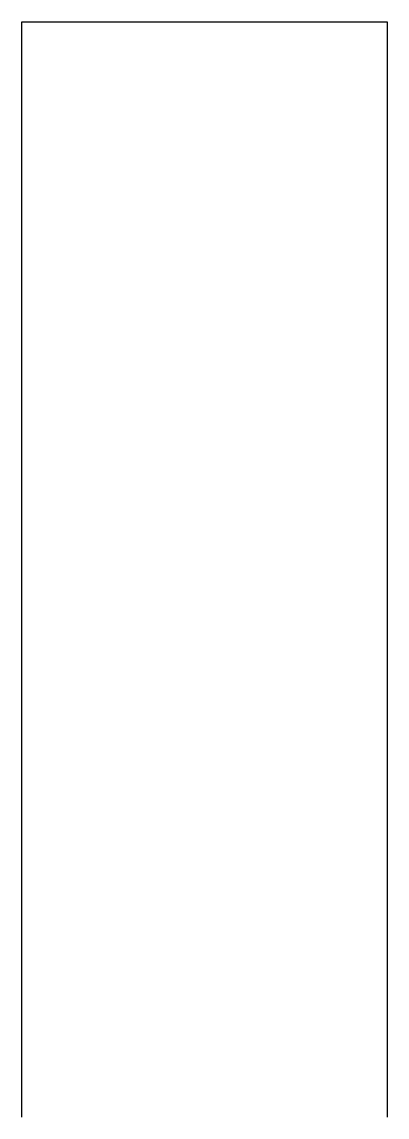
# Model space of a CAD drawing. Header units: inches. Extents: x -15 to 2803056, y 0 to 866270.
# Drawn here: x 1877450.1 to 1877470.1, y 91462.8 to 91522.8 of the extents above; entities that cross this region are included whole.
import ezdxf

# ---------------------------------------------------------------- set-up
doc = ezdxf.new("R2010")
doc.units = ezdxf.units.IN
doc.header["$LTSCALE"] = 100
doc.header["$MEASUREMENT"] = 0
doc.layers.add('connection', color=50, linetype='Continuous')

msp = doc.modelspace()

# ---------------------------------------------------------------- linework, layer by layer
at = {"layer": 'connection'}
for p, q in [((1877450.088, 91462.82), (1877450.088, 91522.82)), ((1877450.088, 91522.82), (1877470.088, 91522.82)), ((1877450.088, 91462.82), (1877450.088, 91522.82)), ((1877450.088, 91522.82), (1877470.088, 91522.82)), ((1877470.088, 91522.82), (1877470.088, 91462.82)), ((1877470.088, 91522.82), (1877470.088, 91462.82))]:
    msp.add_line(p, q, dxfattribs=at)

doc.saveas('drawing.dxf')
